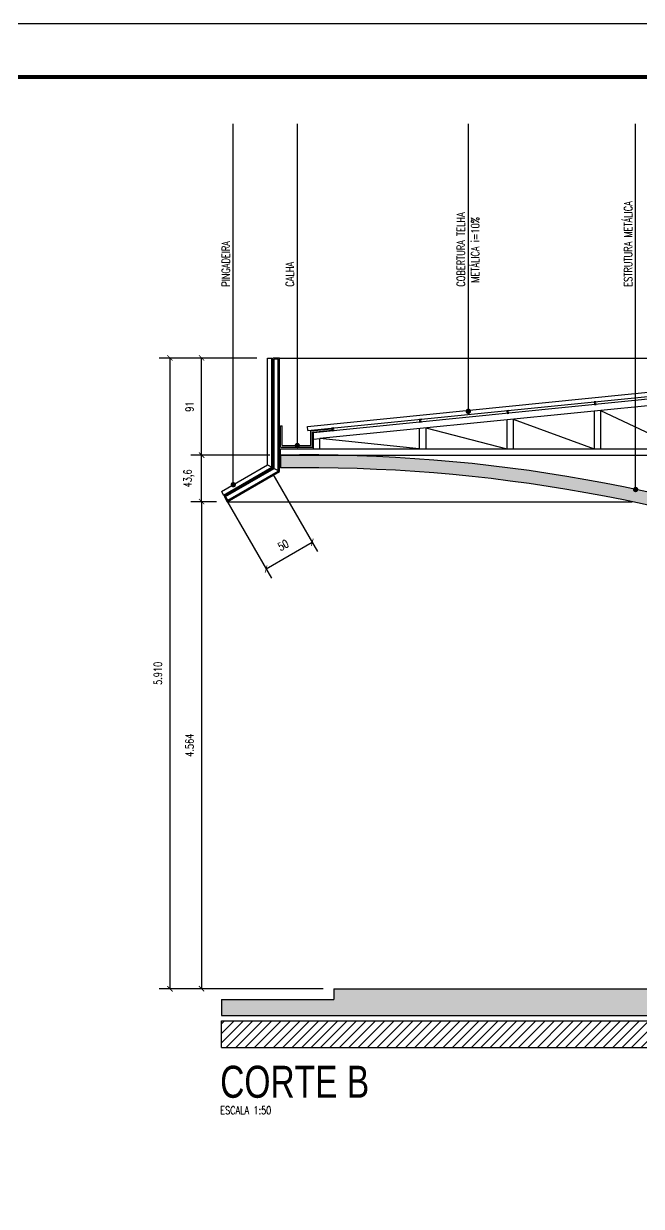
# Model space of a CAD drawing. Extents: x 231.8 to 328.5, y 64.7 to 125.7.
# Drawn here: x 309.92 to 315.71, y 82.11 to 93.19 of the extents above; entities that cross this region are included whole.
import ezdxf

# ---------------------------------------------------------------- set-up
doc = ezdxf.new("R2010")
doc.units = 0
doc.header["$LTSCALE"] = 0.1
doc.header["$MEASUREMENT"] = 0
doc.header["$PDMODE"] = 3
doc.layers.get('0').update_dxf_attribs({"linetype": 'CONTINUOUS'})
doc.layers.get('DEFPOINTS').update_dxf_attribs({"linetype": 'CONTINUOUS'})
for name, color, linetype in [('ATERRO', 250, 'CONTINUOUS'), ('CALHA', 1, 'CONTINUOUS'), ('COBERTURA', 1, 'CONTINUOUS'), ('CONTRAPISO', 64, 'CONTINUOUS'), ('CONTRAPISO1', 7, 'CONTINUOUS'), ('COTAS', 1, 'CONTINUOUS'), ('ESTRUTURA_METÁLICA', 250, 'CONTINUOUS'), ('INDIC', 1, 'CONTINUOUS'), ('PISO', 250, 'CONTINUOUS'), ('PRANCHA', 15, 'CONTINUOUS'), ('TEXTO_AMBIENTE', 250, 'CONTINUOUS'), ('TEXTO_PISO_ÁREA', 1, 'CONTINUOUS')]:
    doc.layers.add(name, color=color, linetype=linetype)
doc.styles.add('STYLE1', font='romans.shx', dxfattribs={"width": 0.75, "height": 0.075})
doc.styles.add('STYLE3', font='arial.ttf', dxfattribs={"width": 0.75, "height": 0.2})
doc.dimstyles.get("Standard").update_dxf_attribs({"dimtxt": 0.18, "dimasz": 0.18, "dimexe": 0.18, "dimexo": 0.0625, "dimgap": 0.09, "dimtad": 0, "dimtih": 1, "dimtoh": 1, "dimdec": 4, "dimzin": 0, "dimdsep": 46, "dimtxsty": 'Standard', "dimcen": 0.09, "dimadec": 0, "dimazin": 0, "dimtfac": 1, "dimtdec": 4, "dimtofl": 0, "dimtmove": 0, "dimatfit": 3, "dimfxl": 1, "dimtolj": 1, "dimtzin": 0, "dimarcsym": 0})

# ---------------------------------------------------------------- blocks, each defined once
blk = doc.blocks.new('_ARCHTICK')
at = {"color": 0, "linetype": 'ByBlock', "const_width": 0.15}
blk.add_lwpolyline([(-0.5, -0.5), (0.5, 0.5)], dxfattribs=at)
blk = doc.blocks.new('*D215')
at = {"color": 1, "linetype": 'ByBlock'}
for p, q in [((282.8364198995523, 90.06081035262308), (282.0205398108507, 90.06081035262308)), ((282.1205398108507, 90.06081035262308), (282.1205398108507, 84.15081035262688)), ((283.5564198995581, 84.15081035262688), (282.0205398108507, 84.15081035262688))]:
    blk.add_line(p, q, dxfattribs=at)
at = {"layer": 'DEFPOINTS', "color": 0, "linetype": 'ByBlock'}
for p in [(282.9364198995523, 90.06081035262308), (282.1205398108507, 84.15081035262688), (283.6564198995582, 84.15081035262688)]:
    blk.add_point(p, dxfattribs=at)
at = {"color": 1, "linetype": 'ByBlock', "xscale": 0.05, "yscale": 0.05, "zscale": 0.05}
for p, rotation in [((282.1205398108507, 90.06081035262308), 90), ((282.1205398108507, 84.15081035262688), 270)]:
    blk.add_blockref('_ARCHTICK', p, dxfattribs=dict(at, rotation=rotation))
at = {"color": 60, "linetype": 'ByBlock', "insert": (282.0080398108507, 87.10581035262497), "char_height": 0.075, "attachment_point": 5, "rotation": 90, "style": 'STYLE1'}
blk.add_mtext('\\A1;5.910', dxfattribs=at)
blk = doc.blocks.new('*D217')
at = {"color": 1, "linetype": 'ByBlock'}
for p, q in [((282.9364198995584, 90.0608103526231), (282.3173451966178, 90.0608103526231)), ((282.4173451966178, 89.15081035262688), (282.4173451966178, 90.0608103526231)), ((283.0564198998042, 89.15081035262688), (282.3173451966178, 89.15081035262688))]:
    blk.add_line(p, q, dxfattribs=at)
at = {"layer": 'DEFPOINTS', "color": 0, "linetype": 'ByBlock'}
for p in [(282.4173451966178, 90.0608103526231), (283.0364198995584, 90.0608103526231), (283.1564198998042, 89.15081035262688)]:
    blk.add_point(p, dxfattribs=at)
at = {"color": 1, "linetype": 'ByBlock', "xscale": 0.05, "yscale": 0.05, "zscale": 0.05}
for p, rotation in [((282.4173451966178, 90.0608103526231), 90), ((282.4173451966178, 89.15081035262688), 270)]:
    blk.add_blockref('_ARCHTICK', p, dxfattribs=dict(at, rotation=rotation))
at = {"color": 60, "linetype": 'ByBlock', "insert": (282.3048451966178, 89.60581035262499), "char_height": 0.075, "attachment_point": 5, "rotation": 90, "style": 'STYLE1'}
blk.add_mtext('\\A1;91', dxfattribs=at)
blk = doc.blocks.new('*D216')
at = {"color": 1, "linetype": 'ByBlock'}
for p, q in [((282.5368825480853, 89.15081035262308), (282.3173451966178, 89.15081035262308)), ((282.4173451966178, 88.71440073817833), (282.4173451966178, 89.15081035262308)), ((282.4584071976598, 88.71440073817833), (282.3173451966178, 88.71440073817833))]:
    blk.add_line(p, q, dxfattribs=at)
at = {"layer": 'DEFPOINTS', "color": 0, "linetype": 'ByBlock'}
for p in [(282.4173451966178, 89.15081035262308), (282.6368825480853, 89.15081035262308), (282.5584071976598, 88.71440073817833)]:
    blk.add_point(p, dxfattribs=at)
at = {"color": 1, "linetype": 'ByBlock', "xscale": 0.05, "yscale": 0.05, "zscale": 0.05}
for p, rotation in [((282.4173451966178, 89.15081035262308), 90), ((282.4173451966178, 88.71440073817833), 270)]:
    blk.add_blockref('_ARCHTICK', p, dxfattribs=dict(at, rotation=rotation))
at = {"color": 60, "linetype": 'ByBlock', "insert": (282.2977023394749, 88.9326055454007), "char_height": 0.075, "attachment_point": 5, "rotation": 90, "style": 'STYLE1'}
blk.add_mtext('\\A1;43,6', dxfattribs=at)
blk = doc.blocks.new('*D218')
at = {"color": 1, "linetype": 'ByBlock'}
for p, q in [((282.5584071976658, 88.71440073817834), (282.3173451966178, 88.71440073817834)), ((282.4173451966178, 88.71440073817834), (282.4173451966178, 84.15081035262688)), ((282.5584071976658, 84.15081035262688), (282.3173451966178, 84.15081035262688))]:
    blk.add_line(p, q, dxfattribs=at)
at = {"layer": 'DEFPOINTS', "color": 0, "linetype": 'ByBlock'}
for p in [(282.6584071976658, 88.71440073817834), (282.4173451966178, 84.15081035262688), (282.6584071976658, 84.15081035262688)]:
    blk.add_point(p, dxfattribs=at)
at = {"color": 1, "linetype": 'ByBlock', "xscale": 0.05, "yscale": 0.05, "zscale": 0.05}
for p, rotation in [((282.4173451966178, 88.71440073817834), 90), ((282.4173451966178, 84.15081035262688), 270)]:
    blk.add_blockref('_ARCHTICK', p, dxfattribs=dict(at, rotation=rotation))
at = {"color": 60, "linetype": 'ByBlock', "insert": (282.3048451966178, 86.43260554540261), "char_height": 0.075, "attachment_point": 5, "rotation": 90, "style": 'STYLE1'}
blk.add_mtext('\\A1;4.564', dxfattribs=at)
blk = doc.blocks.new('*D219')
at = {"color": 1, "linetype": 'ByBlock'}
for p, q in [((283.0864198995581, 88.97306099221618), (283.5051070943559, 88.24787349834779)), ((282.6534071976658, 88.7230609922162), (283.0720943924636, 87.99787349834781)), ((283.0220943924636, 88.08447603872627), (283.4551070943559, 88.33447603872624))]:
    blk.add_line(p, q, dxfattribs=at)
at = {"layer": 'DEFPOINTS', "color": 0, "linetype": 'ByBlock'}
for p in [(283.0364198995581, 89.05966353259463), (282.6034071976658, 88.80966353259464), (283.4551070943559, 88.33447603872624)]:
    blk.add_point(p, dxfattribs=at)
at = {"color": 1, "linetype": 'ByBlock', "xscale": 0.05, "yscale": 0.05, "zscale": 0.05}
for p, rotation in [((283.4551070943559, 88.33447603872624), 29.99999999999403), ((283.0220943924636, 88.08447603872627), 209.999999999994)]:
    blk.add_blockref('_ARCHTICK', p, dxfattribs=dict(at, rotation=rotation))
at = {"color": 60, "linetype": 'ByBlock', "insert": (283.1823507434098, 88.30690389665202), "char_height": 0.075, "attachment_point": 5, "rotation": 29.99999999999404, "style": 'STYLE1'}
blk.add_mtext('\\A1;50', dxfattribs=at)

msp = doc.modelspace()

# ---------------------------------------------------------------- hatches: boundary and pattern name
at = {"layer": 'ATERRO'}
h = msp.add_hatch(dxfattribs=at)
h.set_pattern_fill('ANSI31', color=256, scale=0.5, style=0)
h.set_pattern_definition([(45, (0, 0), (-0.04419417382415922, 0.04419417382415922), [])])
h.paths.add_polyline_path([(325.8803439723875, 83.85081035262706), (311.7743185686028, 83.85081035262684), (311.7743185686028, 83.60081035262684), (325.8803439723875, 83.60081035262706)])
at = {"layer": 'CONTRAPISO1'}
h = msp.add_hatch(dxfattribs=at)
h.set_pattern_fill('AR-CONC', color=256, scale=0.02, style=0)
h.set_pattern_definition([(50, (0, 0), (0.1434520365201507, -0.01255042699651902), [0.015, -0.165]), (355, (0, 0), (-0.0277502667226, 0.1504384267400024), [0.012, -0.132]), (100.4514, (0.011954336, -0.001045868), (0.1157018763428043, 0.1378879084121907), [0.012748038, -0.1402284224]), (46.18420000000001, (0, 0.04), (0.2134482097251289, -0.03310380286580362), [0.0225, -0.2475]), (96.6356, (0.017787349, 0.0372413386), (0.1869325411097407, 0.1948235741800884), [0.0191220576, -0.2103426]), (351.1842, (0, 0.04), (0.1869323890267254, 0.1948237201850649), [0.018, -0.198]), (21, (0.02, 0.03), (0.1193814104236923, -0.08052377813306777), [0.015, -0.165]), (326.0000000000001, (0.02, 0.03), (0.04866306638431635, 0.1450300090093706), [0.012, -0.132]), (71.4514, (0.0299484466, 0.0232896788), (0.168044525716298, 0.06450609934199047), [0.012748038, -0.1402284224]), (37.50000000000001, (0, 0), (0.002431971063458134, 0.0665787707662623), [0, -0.1304, 0, -0.134, 0, -0.1325]), (7.499999999999999, (0, 0), (0.05261390748842972, 0.07888234237647206), [0, -0.0764, 0, -0.1274, 0, -0.0505]), (327.5, (-0.0446, 0), (0.1067644872344818, -0.00451097434687596), [0, -0.05, 0, -0.156, 0, -0.207]), (317.5, (-0.0646, 0), (0.1166372338684772, 0.02002099646646353), [0, -0.065, 0, -0.1036, 0, -0.147])])
h.paths.add_polyline_path([(325.8803439723875, 84.05081035262687), (324.8273312704951, 84.05081035262685), (324.8273312704951, 84.15081035262685), (312.8273312704952, 84.15081035262685), (312.8273312704951, 84.05081035262685), (311.7743185686028, 84.05081035262685), (311.7743185686028, 83.90081035262685), (325.8803439723874, 83.90081035262703)])
at = {"layer": 'ESTRUTURA_METÁLICA'}
h = msp.add_hatch(color=256, dxfattribs=at)
h.paths.add_polyline_path([(312.2673312704953, 90.05081035262684), (312.3073312704952, 90.05081035262683), (312.3073312704951, 89.00192850567942), (312.317331270495, 88.99615500298754), (312.3173312704952, 90.06081035262685), (312.2573312704953, 90.06081035262685), (312.2573312704951, 89.03079601913888), (312.267331270495, 89.025022516447)])
h.paths.add_polyline_path([(312.267331270495, 89.02502251644701), (312.2573312704951, 89.0307960191389), (311.7993185686028, 88.76636226240916), (311.8293185686028, 88.71440073818212), (312.317331270495, 88.99615500298754), (312.307331270495, 89.00192850567943), (311.8329788226405, 88.7280609922199), (311.8129788226406, 88.76270200837129)])
for points in [[(314.4668336901722, 89.56888528365707), (314.4494205393435, 89.56714396857402), (314.4519081323201, 89.54226803880843), (314.4693212831488, 89.54400935389128), (314.4688237645536, 89.54898453984237), (314.456385799676, 89.54774074335458), (314.4548932438907, 89.56266630120773), (314.4673312087684, 89.5639100976955)], [(315.2863733617871, 89.65083925081812), (315.2689602109584, 89.64909793573507), (315.271447803935, 89.62422200596949), (315.2888609547637, 89.62596332105234), (315.2883634361686, 89.63093850700342), (315.2759254712909, 89.62969471051564), (315.2744329155056, 89.64462026836878), (315.2868708803833, 89.64586406485655)], [(313.6472940185573, 89.48693131649598), (313.6298808677286, 89.48519000141293), (313.6323684607052, 89.46031407164735), (313.6497816115338, 89.4620553867302), (313.6492840929388, 89.46703057268128), (313.636846128061, 89.4657867761935), (313.6353535722757, 89.48071233404664), (313.6477915371535, 89.48195613053441)], [(312.8297444213244, 89.38507660551466), (312.8173064564467, 89.38383280902687), (312.8158139006615, 89.39875836688003), (312.8282518655391, 89.40000216336777), (312.827754346944, 89.40497734931883), (312.8103411961153, 89.40323603423596), (312.8128287890908, 89.37836010448072), (312.8302419399195, 89.38010141956359)], [(312.7905455125694, 89.15081035262685), (312.3273312704951, 89.15081035262683), (312.3273312704951, 89.03079601913889, -0.09669370616897045), (317.9573312704952, 88.022174409265), (317.9573312704952, 88.15081035262686, 0.0881203205249187)]]:
    msp.add_hatch(color=256, dxfattribs=at).paths.add_polyline_path(points)

# ---------------------------------------------------------------- linework, layer by layer
msp.add_line((312.8103411961144, 89.40323603424333), (312.8128287890902, 89.37836010448638))
at = {"layer": 'ATERRO'}
for p, q in [((311.7743185686028, 83.60081035262685), (311.7743185686028, 83.85081035262685)), ((311.7743185686028, 83.85081035262685), (325.8803439723875, 83.85081035262705)), ((311.7743185686028, 83.60081035262685), (325.8803439723875, 83.60081035262705))]:
    msp.add_line(p, q, dxfattribs=at)
at = {"layer": 'CALHA'}
for p, q in [((312.3273312704951, 89.22581035262685), (312.3273312704951, 89.42581035262687)), ((312.3273312704951, 89.42581035262687), (312.3423312704951, 89.42581035262687)), ((312.3423312704951, 89.24081035262685), (312.3423312704951, 89.42581035262687)), ((312.6123312704951, 89.37841010386886), (312.8108387147095, 89.3982608482923)), ((312.6123312704951, 89.24081035262687), (312.6123312704951, 89.37841010386886)), ((312.6273312704951, 89.36483529043733), (312.812331270495, 89.38333529043916)), ((312.6273312704951, 89.22581035262685), (312.6273312704951, 89.36483529043733)), ((312.812331270495, 89.38333529043916), (312.8108387147095, 89.3982608482923)), ((312.3273312704951, 89.22581035262685), (312.6273312704951, 89.22581035262685)), ((312.3423312704951, 89.24081035262685), (312.6123312704951, 89.24081035262687))]:
    msp.add_line(p, q, dxfattribs=at)
at = {"layer": 'COBERTURA'}
for p, q in [((312.2073312704951, 89.0596635325984), (312.2073312704953, 90.06081035262686)), ((312.2073312704953, 90.06081035262686), (312.2473312704953, 90.06081035262685)), ((312.2473312704951, 89.03656952183081), (312.2473312704953, 90.06081035262685)), ((312.5811116692479, 89.42051258403893), (318.827331270495, 90.04513454422603)), ((312.5850918180091, 89.38071109643056), (318.827331270495, 90.00493504174158)), ((312.5850918180091, 89.38071109643056), (312.5811116692479, 89.42051258403893)), ((311.7743185686028, 88.80966353259844), (312.2073312704951, 89.0596635325984)), ((311.7943185686028, 88.77502251644705), (312.2473312704951, 89.03656952183081)), ((312.2073312704951, 89.0596635325984), (312.2473312704951, 89.03656952183081)), ((311.7743185686028, 88.80966353259844), (311.7943185686028, 88.77502251644705))]:
    msp.add_line(p, q, dxfattribs=at)
at = {"layer": 'CONTRAPISO'}
for p, q in [((312.8273312704951, 84.15081035262685), (324.8273312704951, 84.15081035262686)), ((312.8273312704951, 84.15081035262685), (312.8273312704951, 84.05081035262687)), ((311.7743185686028, 84.05081035262685), (311.7743185686028, 83.90081035262685)), ((311.7743185686028, 84.05081035262685), (312.8273312704951, 84.05081035262687)), ((311.7743185686028, 83.90081035262685), (325.8803439723875, 83.90081035262705))]:
    msp.add_line(p, q, dxfattribs=at)
at = {"layer": 'ESTRUTURA_METÁLICA'}
for p, q in [((312.3173312704952, 90.06081035262685), (325.3373312704951, 90.06081035262687)), ((318.827331270495, 89.97981035262683), (312.6373312704951, 89.36081035262686)), ((318.827331270495, 89.91951109890013), (312.6973312704951, 89.30651109890013)), ((314.4668336901732, 89.56888528364655), (314.4494205393445, 89.56714396856368)), ((314.4494205393445, 89.56714396856368), (314.4519081323201, 89.54226803880843)), ((314.4519081323201, 89.54226803880843), (314.4693212831488, 89.5440093538913)), ((314.4673312087684, 89.5639100976955), (314.4548932438907, 89.56266630120773)), ((314.4548932438907, 89.56266630120773), (314.456385799676, 89.5477407433546)), ((314.4688237645536, 89.54898453984237), (314.456385799676, 89.5477407433546)), ((314.4668336901732, 89.56888528364654), (314.4673312087684, 89.5639100976955)), ((314.4688237645536, 89.54898453984237), (314.4693212831488, 89.54400935389128)), ((315.2688275391288, 89.56366072576351), (315.2688275391289, 89.21081035262685)), ((315.2863733617882, 89.6508392508076), (315.2689602109595, 89.64909793572474)), ((315.2689602109595, 89.64909793572474), (315.271447803935, 89.62422200596949)), ((315.271447803935, 89.62422200596949), (315.2888609547637, 89.62596332105235)), ((315.2868708803833, 89.64586406485655), (315.2744329155056, 89.64462026836878)), ((315.2744329155056, 89.64462026836878), (315.2759254712909, 89.62969471051565)), ((315.2883634361686, 89.63093850700342), (315.2759254712909, 89.62969471051565)), ((315.2863733617882, 89.65083925080759), (315.2868708803833, 89.64586406485655)), ((315.2883634361686, 89.63093850700342), (315.2888609547637, 89.62596332105234)), ((315.3288275391289, 89.56966072576353), (315.328827539129, 89.21081035262685)), ((315.3288275391289, 89.56966072576353), (316.0883672107439, 89.21081035262686)), ((313.6472940185583, 89.48693131648547), (313.6298808677296, 89.4851900014026)), ((313.6298808677296, 89.4851900014026), (313.6323684607052, 89.46031407164735)), ((313.6323684607052, 89.46031407164735), (313.6497816115338, 89.46205538673021)), ((313.6477915371535, 89.48195613053441), (313.6353535722757, 89.48071233404664)), ((313.6353535722757, 89.48071233404664), (313.6368461280611, 89.46578677619351)), ((313.6492840929388, 89.46703057268128), (313.6368461280611, 89.46578677619351)), ((313.6472940185583, 89.48693131648545), (313.6477915371535, 89.48195613053441)), ((313.6492840929388, 89.46703057268128), (313.6497816115338, 89.4620553867302)), ((314.4492878675139, 89.48170675860244), (314.449287867514, 89.21081035262685)), ((314.5092878675139, 89.48770675860246), (314.509287867514, 89.21081035262685)), ((314.5092878675139, 89.48770675860246), (315.2688275391289, 89.21081035262685)), ((312.6373312704951, 89.21081035262685), (312.6373312704951, 89.36081035262686)), ((312.8277543469439, 89.40497734931884), (312.8103411961153, 89.40323603423597)), ((312.8103411961153, 89.40323603423597), (312.8128287890908, 89.37836010448072)), ((312.8128287890908, 89.37836010448072), (312.8302419399195, 89.38010141956359)), ((312.8282518655391, 89.40000216336779), (312.8158139006614, 89.39875836688002)), ((312.8158139006614, 89.39875836688002), (312.8173064564467, 89.38383280902688)), ((312.8297444213244, 89.38507660551466), (312.8173064564467, 89.38383280902688)), ((312.8277543469439, 89.40497734931883), (312.8282518655391, 89.40000216336779)), ((312.8297444213244, 89.38507660551466), (312.8302419399195, 89.38010141956357)), ((313.629748195899, 89.39975279144137), (313.629748195899, 89.21081035262685)), ((313.689748195899, 89.40575279144139), (313.6897481958991, 89.21081035262684)), ((313.689748195899, 89.40575279144052), (314.449287867514, 89.21081035262685)), ((312.3273312704951, 89.15081035262685), (312.3273312704951, 89.21081035262685)), ((312.6373312704951, 89.30051109890013), (312.6973312704951, 89.30651109890013)), ((312.6973312704951, 89.21081035262685), (312.6973312704951, 89.30651109890013)), ((313.629748195899, 89.21081035262685), (312.6973312704951, 89.30651109890013)), ((311.8293185686028, 88.7144007381821), (312.3173312704951, 88.99615500298754)), ((311.8329788226406, 88.7280609922199), (312.3073312704951, 89.00192850567946)), ((311.7993185686028, 88.76636226240916), (311.8293185686028, 88.7144007381821)), ((311.8329788226406, 88.7280609922199), (311.8129788226406, 88.76270200837129)), ((311.8293185686028, 88.7144007381821), (315.6244906686279, 88.7144007381821))]:
    msp.add_line(p, q, dxfattribs=at)
for radius, start, end in [(15.04628457577523, 68.97435494892942, 90.88198748166953), (14.92628457577523, 68.79719352617686, 90.88907879492176)]:
    msp.add_arc((312.5589383915323, 74.10630844406582), radius, start, end, dxfattribs=at)
at = {"layer": 'INDIC'}
for p, q in [((311.8853859775013, 88.87378833102416), (311.8853859775013, 92.25393384506768)), ((312.4859623479955, 89.24081035262687), (312.4859623479955, 92.25393384506768)), ((314.0894640162824, 89.56088223679158), (314.0894640162824, 92.25393384506768)), ((315.6579568654694, 88.82835741583816), (315.6579568654694, 92.25393384506768))]:
    msp.add_line(p, q, dxfattribs=at)
at = {"layer": 'INDIC', "const_width": 0.025}
for points in [[(314.0769640162824, 89.56088223679158, 0.9999999999999999), (314.1019640162824, 89.56088223679158, 0.9999999999999999)], [(312.4734623479955, 89.24081035262687, 1), (312.4984623479955, 89.24081035262687, 1)], [(311.8728859775013, 88.87378833102416, 1), (311.8978859775013, 88.87378833102416, 1)], [(315.6454568654694, 88.82835741583816, 0.9999999999999998), (315.6704568654694, 88.82835741583816, 1)]]:
    msp.add_lwpolyline(points, format="xyb", close=True, dxfattribs=at)
at = {"layer": 'PISO'}
for p, q in [((312.2573312704951, 89.03079601913893), (312.2573312704953, 90.06081035262685)), ((312.3173312704952, 90.06081035262685), (312.2573312704953, 90.06081035262685)), ((312.3073312704952, 90.05081035262683), (312.2673312704953, 90.05081035262684)), ((312.267331270495, 89.02502251644701), (312.2673312704953, 90.05081035262684)), ((312.3073312704951, 89.00192850567946), (312.3073312704952, 90.05081035262683)), ((312.3173312704951, 88.99615500298754), (312.3173312704952, 90.06081035262685)), ((312.3273312704951, 89.21081035262685), (325.3273312704951, 89.21081035262688)), ((312.3273312704951, 89.15081035262685), (318.8273312704952, 89.15081035262686)), ((312.3273312704951, 89.15081035262685), (312.3273312704951, 89.03079601913898)), ((311.7993185686028, 88.76636226240916), (312.2573312704951, 89.03079601913893)), ((311.8129788226406, 88.76270200837129), (312.267331270495, 89.02502251644701)), ((312.3173312704951, 88.99615500298754), (312.2573312704951, 89.03079601913889))]:
    msp.add_line(p, q, dxfattribs=at)
at = {"layer": 'PRANCHA', "color": 250}
msp.add_line((280.5027850869815, 93.19375751288332), (328.5027850869824, 93.19375751288331), dxfattribs=at)
at = {"layer": 'PRANCHA', "color": 250, "const_width": 0.04}
msp.add_lwpolyline([(328.0027850869815, 92.69375751288297), (281.0027850869815, 92.69375751288355), (281.0027850869815, 65.19375751288344), (328.0027850869834, 65.19375751288285), (328.0027850869815, 92.69375751288297)], dxfattribs=at)

# ---------------------------------------------------------------- texts
at = {"layer": 'TEXTO_AMBIENTE', "style": 'STYLE3', "width": 0.75}
msp.add_text('CORTE B', height=0.3, dxfattribs=at).set_placement((311.7625522994231, 83.12914967253575))
at = {"layer": 'TEXTO_PISO_ÁREA', "style": 'STYLE1', "width": 0.75}
for s, p in [('ESTRUTURA METÁLICA', (315.625761326471, 90.72894090055546)), ('COBERTURA TELHA', (314.057268477284, 90.72894090055546)), ('METÁLICA i=10%', (314.1911461873224, 90.76641181689699)), ('PINGADEIRA', (311.8531904385029, 90.72894090055546)), ('CALHA', (312.4537668089971, 90.72894090055546))]:
    msp.add_text(s, height=0.075, rotation=90, dxfattribs=at).set_placement(p)
msp.add_text('ESCALA 1:50', height=0.075, dxfattribs=at).set_placement((311.7625522994231, 82.97423348533921))

# ---------------------------------------------------------------- dimensions: what is measured, and where the dimension line sits
at = {"layer": 'COTAS'}
for base, p1, p2, picture, middle in [((311.2914511817876, 84.15081035263064), (312.1073312704893, 90.06081035262685), (312.8273312704951, 84.15081035263064), '*D215', (311.1789511817876, 87.10581035262874)), ((311.5882565675548, 84.15081035263064), (311.8293185686028, 88.7144007381821), (311.8293185686028, 84.15081035263064), '*D218', (311.4757565675548, 86.43260554540637))]:
    dim = msp.add_linear_dim(base=base, p1=p1, p2=p2, angle=90, dimstyle='Standard', override={"dimtxt": 0.075, "dimasz": 0.05, "dimexe": 0.1, "dimexo": 0.1, "dimgap": 0.075, "dimtad": 1, "dimtih": 0, "dimtoh": 0, "dimdec": 3, "dimtxsty": 'STYLE1', "dimblk1": 'ARCHTICK', "dimblk2": 'ARCHTICK', "dimsah": 1, "dimcen": 0, "dimclrd": 1, "dimclre": 1, "dimclrt": 60, "dimtdec": 3, "dimtofl": 1}, dxfattribs=at)
    dim.commit()
    dim.dimension.update_dxf_attribs({"geometry": picture, "text_midpoint": middle, "insert": (29.17091137093695, 3.765876499528531e-12)})
for base, p1, p2, text, picture, middle in [((311.5882565675548, 90.06081035262686), (312.3273312707411, 89.15081035263064), (312.2073312704953, 90.06081035262686), '91', '*D217', (311.4757565675548, 89.60581035262875)), ((311.5882565675548, 89.15081035262685), (311.7293185685967, 88.71440073818209), (311.8077939190222, 89.15081035262685), '43,6', '*D216', (311.4686137104119, 88.93260554540447))]:
    dim = msp.add_linear_dim(base=base, p1=p1, p2=p2, angle=90, text=text, dimstyle='Standard', override={"dimtxt": 0.075, "dimasz": 0.05, "dimexe": 0.1, "dimexo": 0.1, "dimgap": 0.075, "dimtad": 1, "dimtih": 0, "dimtoh": 0, "dimdec": 3, "dimtxsty": 'STYLE1', "dimblk1": 'ARCHTICK', "dimblk2": 'ARCHTICK', "dimsah": 1, "dimcen": 0, "dimclrd": 1, "dimclre": 1, "dimclrt": 60, "dimtdec": 3, "dimtofl": 1}, dxfattribs=at)
    dim.commit()
    dim.dimension.update_dxf_attribs({"geometry": picture, "text_midpoint": middle, "insert": (29.17091137093695, 3.765876499528531e-12)})
dim = msp.add_aligned_dim(p1=(311.7743185686028, 88.8096635325984), p2=(312.2073312704951, 89.0596635325984), distance=-0.8373743895956657, text='50', dimstyle='Standard', override={"dimtxt": 0.075, "dimasz": 0.05, "dimexe": 0.1, "dimexo": 0.1, "dimgap": 0.075, "dimtad": 1, "dimtih": 0, "dimtoh": 0, "dimdec": 3, "dimtxsty": 'STYLE1', "dimblk1": 'ARCHTICK', "dimblk2": 'ARCHTICK', "dimsah": 1, "dimcen": 0, "dimclrd": 1, "dimclre": 1, "dimclrt": 60, "dimtdec": 3, "dimtofl": 1}, dxfattribs=at)
dim.commit()
dim.dimension.update_dxf_attribs({"geometry": '*D219', "text_midpoint": (312.3532621143468, 88.30690389665578), "insert": (29.17091137093695, 3.765876499528531e-12)})

doc.saveas('drawing.dxf')
